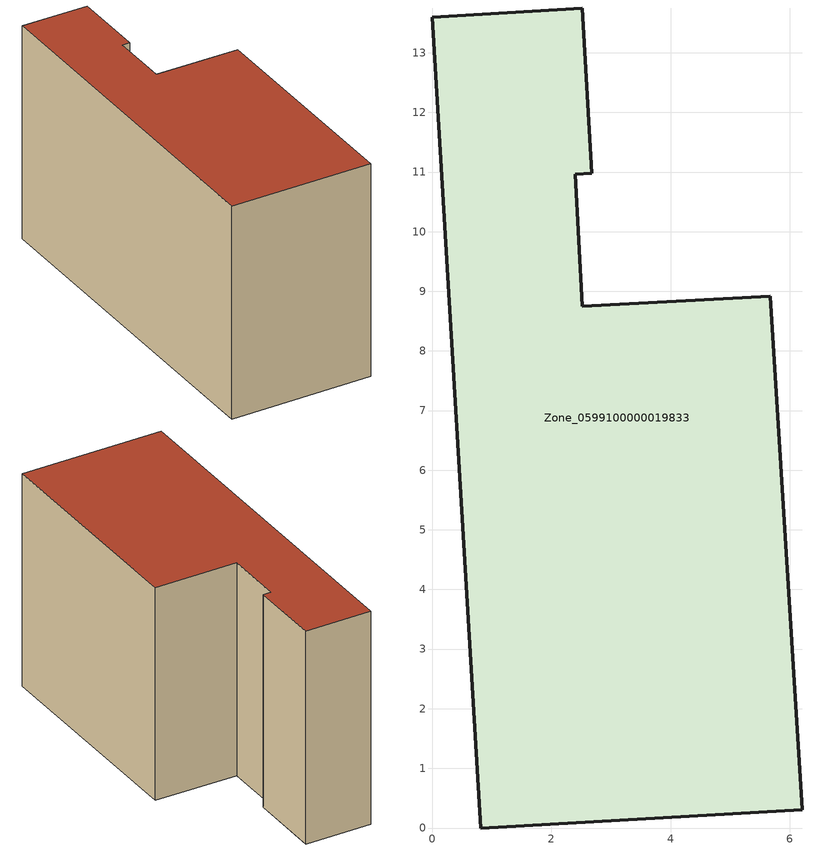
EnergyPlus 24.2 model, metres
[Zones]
Zone_0599100000019833
 floor ground (C_G): 2.52,13.75 2.68,10.98 2.4,10.96 2.52,8.75 5.67,8.92 6.21,0.31 0.82,0 0,13.6 z0
 wall outside (C_F): 0.82,0 6.21,0.31 5.67,8.92 2.52,8.75 2.4,10.96 2.68,10.98 2.52,13.75 0,13.6 0.82,0 z0:8.27
 roof outside (C_R): 2.68,10.98 2.52,13.75 0,13.6 0.82,0 6.21,0.31 5.67,8.92 2.52,8.75 2.4,10.96 z8.27
[BUILDING]
Pand.0599100000019833: North Axis=0; Terrain=City; Loads Convergence Tolerance Value=0.04; Temperature Convergence Tolerance Value=0.4; Solar Distribution=FullExterior; Maximum Number of Warmup Days=25; Minimum Number of Warmup Days=1
[Site:Location]
Rotterdam.The.Hague.AP_ZH_NLD Design_Conditions: Latitude=51.96; Longitude=4.45; Time Zone=1; Elevation=-4.5
[SITE:GROUNDTEMPERATURE:BUILDINGSURFACE]
18, 18, 18, 18, 18, 18, 18, 18, 18, 18, 18, 18
[MATERIAL] Thermal Absorptance=0.9; Solar Absorptance=0.7; Visible Absorptance=0.7
Name | Roughness | Thickness | Conductivity | Density | Specific Heat
G.TI.1975-1991 | MediumSmooth | 0.15 | 0.288461 | 540 | 1210
F.TI.1975-1991 | Rough | 0.3 | 0.230769 | 1920 | 840
R.TI.1975-1991 | MediumRough | 0.2 | 0.153846 | 1500 | 1000
[CONSTRUCTION]
C_G: G.TI.1975-1991
C_F: F.TI.1975-1991
C_R: R.TI.1975-1991
[ZONE]
Zone_0599100000019833: Type=1; Multiplier=1; Ceiling Height=Autocalculate; Volume=Autocalculate; Floor Area=autocalculate; Part of Total Floor Area=Yes
[ZONEINFILTRATION:DESIGNFLOWRATE]
Infil_Zone_0599100000019833: Zone or ZoneList or Space or SpaceList=Zone_0599100000019833; Schedule=AlwaysOn; Design Flow Rate Calculation Method=Flow/Area; Flow Rate per Floor Area=0.003; Constant Term Coefficient=1; Temperature Term Coefficient=0; Velocity Term Coefficient=0; Velocity Squared Term Coefficient=0
[HVACTEMPLATE:ZONE:IDEALLOADSAIRSYSTEM]
Zone_0599100000019833: Maximum Heating Supply Air Temperature=50; Minimum Cooling Supply Air Temperature=13; Maximum Heating Supply Air Humidity Ratio=0.0156; Minimum Cooling Supply Air Humidity Ratio=0.0077; Heating Limit=NoLimit; Cooling Limit=NoLimit; Dehumidification Control Type=ConstantSensibleHeatRatio; Cooling Sensible Heat Ratio=0.7; Dehumidification Setpoint=60; Humidification Control Type=None; Humidification Setpoint=30; Outdoor Air Method=None; Outdoor Air Flow Rate per Person=0.00944; Outdoor Air Flow Rate per Zone Floor Area=0; Outdoor Air Flow Rate per Zone=0; Demand Controlled Ventilation Type=None; Outdoor Air Economizer Type=NoEconomizer; Heat Recovery Type=None; Sensible Heat Recovery Effectiveness=0.7; Latent Heat Recovery Effectiveness=0.65
[ZONECONTROL:THERMOSTAT]
ThermostatControl_Zone_0599100000019833: Zone or ZoneList=Zone_0599100000019833; Control Type Schedule=DualSetpointControlType; Control 1=Thermostat_Zone_0599100000019833; Temperature Difference Between Cutout And Setpoint=0
[THERMOSTATSETPOINT:DUALSETPOINT]
Thermostat_Zone_0599100000019833: Heating Setpoint Temperature Schedule=HeatingSetpoint_Zone_0599100000019833; Cooling Setpoint Temperature Schedule=CoolingSetpoint_Zone_0599100000019833
[SCHEDULE:COMPACT]
HeatingSetpoint_Zone_0599100000019833: Through: 12/31, For: AllDays, Until: 24:00, 21
CoolingSetpoint_Zone_0599100000019833: Through: 12/31, For: AllDays, Until: 24:00, 24
DualSetpointControlType: Through: 12/31, For: AllDays, Until: 24:00, 4
AlwaysOn: Through: 12/31, For: AllDays, Until: 24:00, 1
